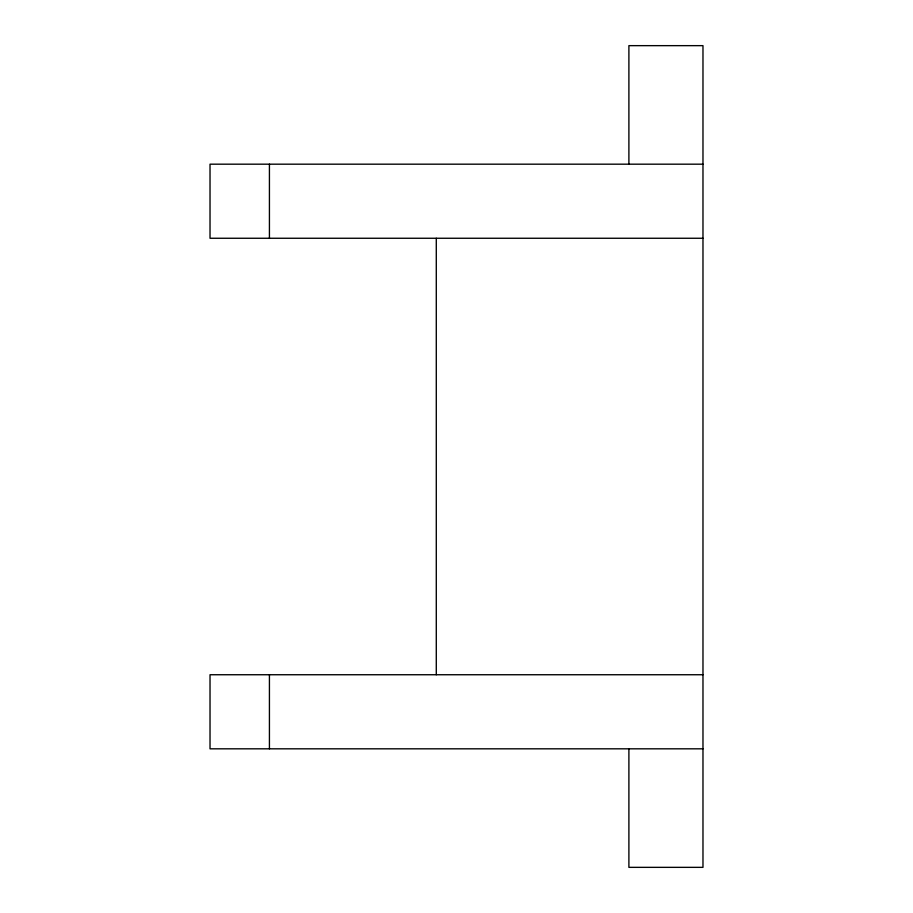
<?xml version="1.0" encoding="UTF-8"?>
<svg xmlns="http://www.w3.org/2000/svg" width="913" height="913" viewBox="0 0 913 913"><rect width="100%" height="100%" fill="white"/><g stroke="black" fill="none" stroke-linecap="round" stroke-linejoin="round"><path stroke-width="1.37" d="M702.976 164.18L210.024 164.18L210.024 238.259L702.976 238.259M702.976 674.741L210.024 674.741L210.024 748.82L702.976 748.82M628.897 164.18L628.897 45.65L702.976 45.65L702.976 867.35L628.897 867.35L628.897 748.82M436.288 238.259L436.288 674.741M269.426 164.18L269.426 238.259M269.426 674.741L269.426 748.82"/></g></svg>
